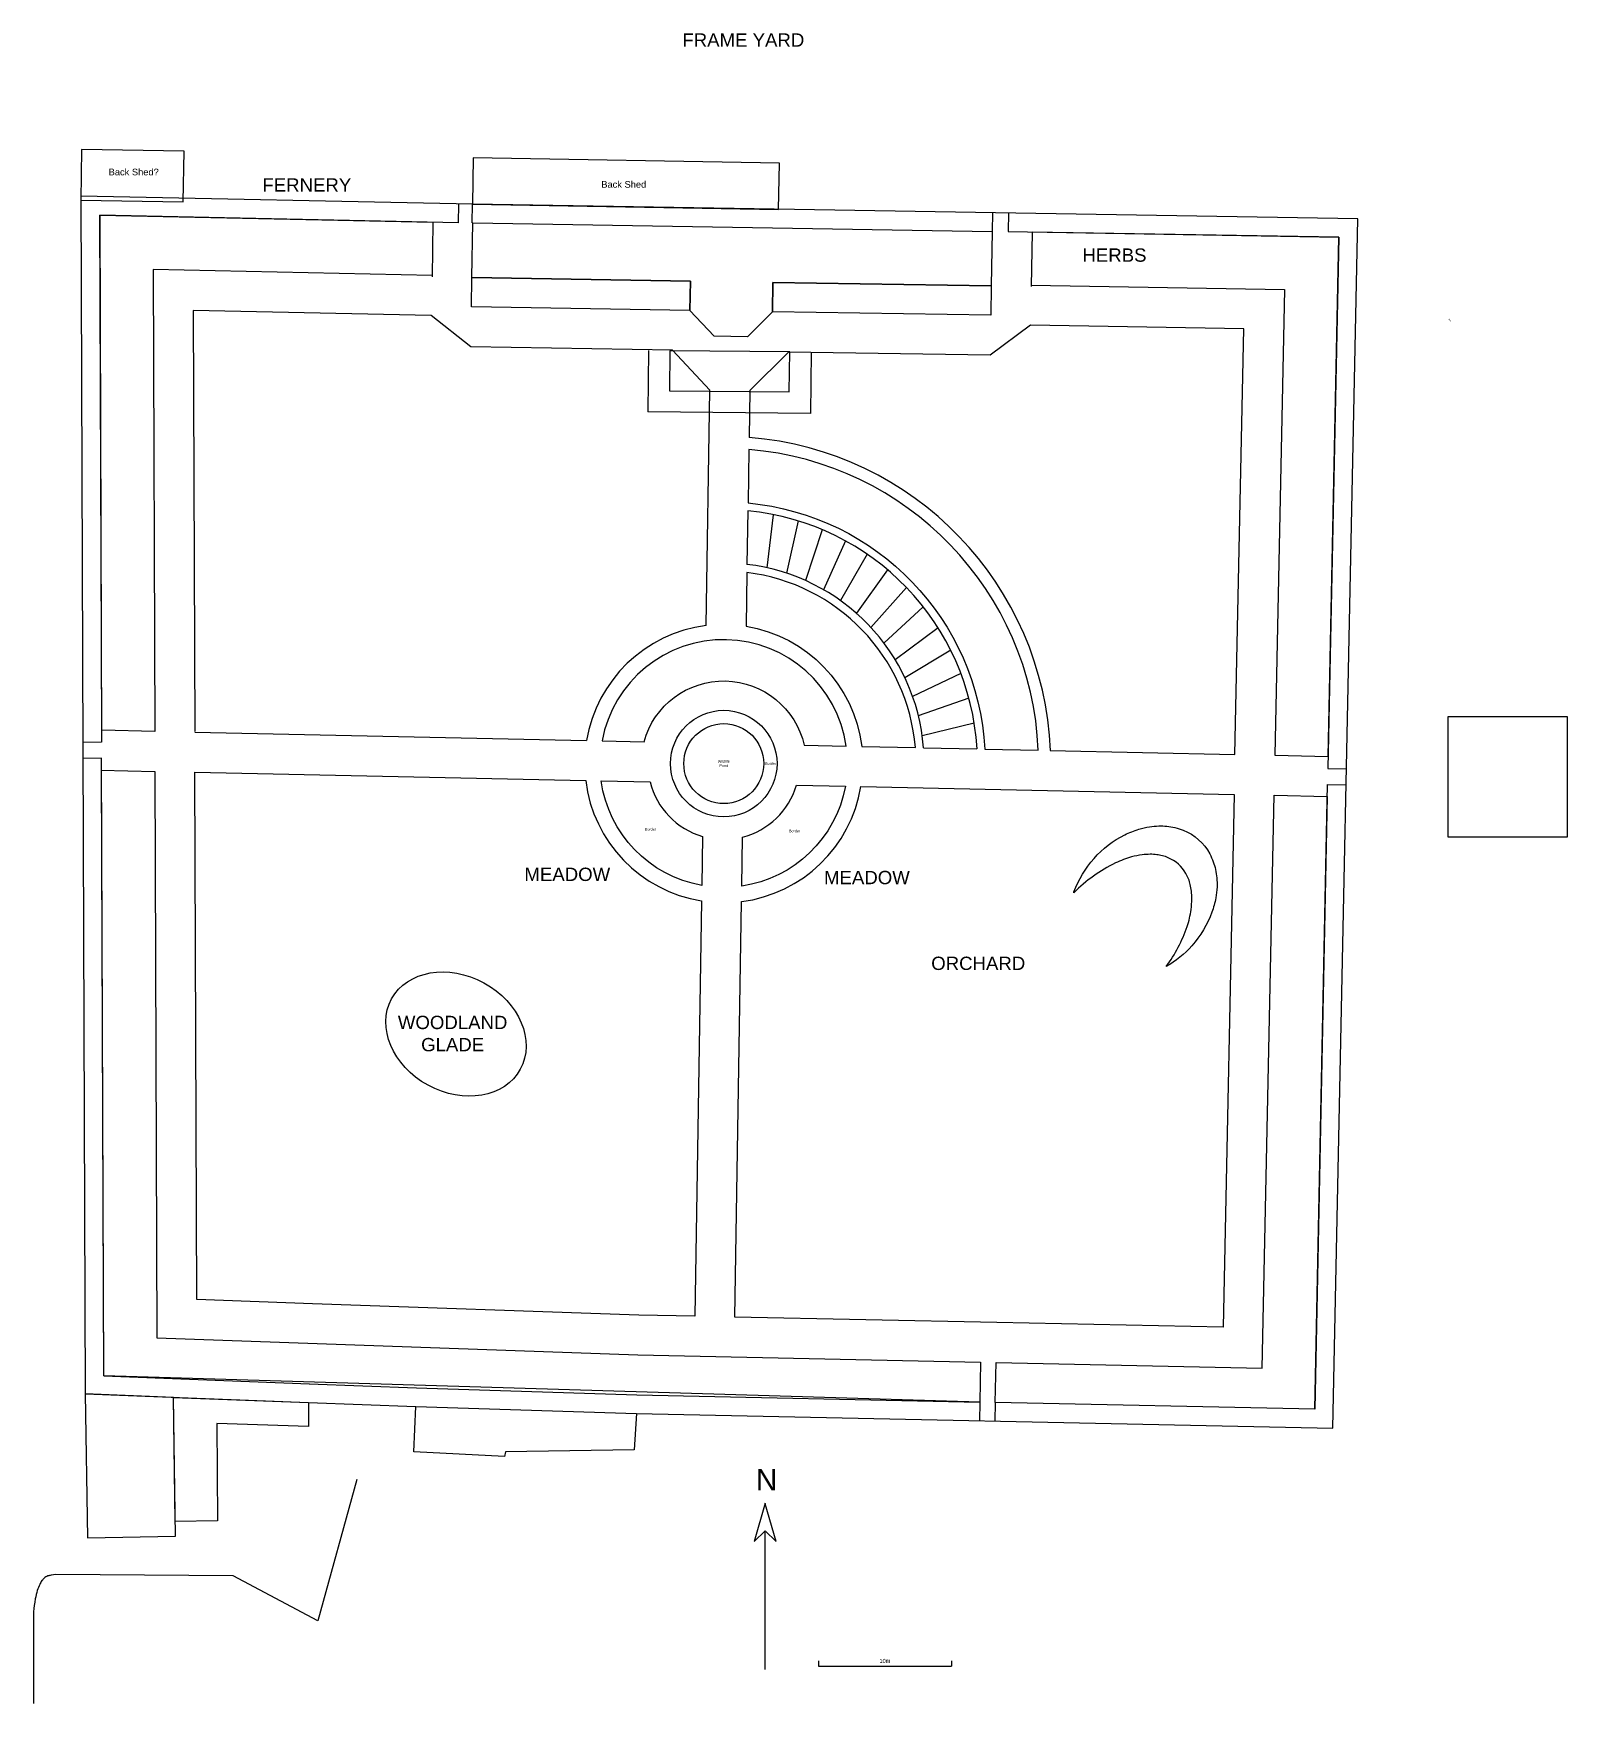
# Model space of a CAD drawing. Header units: metres. Extents: x 65 to 180, y -3 to 123.
import ezdxf

# ---------------------------------------------------------------- set-up
doc = ezdxf.new("R2010")
doc.units = ezdxf.units.M
for name, color, linetype, true_color in [('Areas', 30, 'Continuous', 0xff7f00), ('Buildings', 6, 'Continuous', 0xff00ff), ('Legend', 30, 'Continuous', 0xff7f00), ('Structures', 216, 'Continuous', 0x800080), ('Water', 136, 'Continuous', 0x008080)]:
    doc.layers.add(name, color=color, linetype=linetype, true_color=true_color)
doc.layers.add('Boundary', color=1, linetype='Continuous', lineweight=25, true_color=0xff0000)
doc.layers.get('Structures').off()
doc.styles.add('textstyle102', font='')
doc.styles.add('textstyle103', font='')
doc.styles.add('textstyle106', font='')
doc.styles.add('textstyle114', font='')
doc.styles.add('textstyle115', font='')
doc.styles.add('textstyle116', font='')
doc.styles.add('textstyle117', font='')
doc.styles.add('textstyle118', font='')
doc.styles.add('textstyle119', font='')
doc.styles.add('textstyle16', font='')
doc.styles.add('textstyle17', font='')
doc.styles.add('textstyle42', font='')
doc.styles.add('textstyle49', font='')
doc.styles.add('textstyle53', font='')
doc.styles.add('textstyle57', font='')
doc.styles.add('textstyle58', font='')
doc.styles.get('textstyle102').set_extended_font_data('Arial')
doc.styles.get('textstyle103').set_extended_font_data('Arial')
doc.styles.get('textstyle106').set_extended_font_data('Arial')
doc.styles.get('textstyle114').set_extended_font_data('Arial')
doc.styles.get('textstyle115').set_extended_font_data('Arial')
doc.styles.get('textstyle116').set_extended_font_data('Arial')
doc.styles.get('textstyle117').set_extended_font_data('Arial')
doc.styles.get('textstyle118').set_extended_font_data('Arial')
doc.styles.get('textstyle119').set_extended_font_data('Arial')
doc.styles.get('textstyle16').set_extended_font_data('Arial')
doc.styles.get('textstyle17').set_extended_font_data('Arial')
doc.styles.get('textstyle42').set_extended_font_data('Arial')
doc.styles.get('textstyle49').set_extended_font_data('Arial')
doc.styles.get('textstyle53').set_extended_font_data('Arial')
doc.styles.get('textstyle57').set_extended_font_data('Arial')
doc.styles.get('textstyle58').set_extended_font_data('Arial')

# ---------------------------------------------------------------- blocks, each defined once
blk = doc.blocks.new('Structure - Bench')
at = {"layer": 'Areas', "color": 30, "true_color": 0xff7f00, "insert": (0, 0), "char_height": 0.07, "attachment_point": 5, "style": 'textstyle42'}
blk.add_mtext('Bench', dxfattribs=at)
blk = doc.blocks.new('temp - formal water')
at = {"layer": 'Water', "flags": 128}
blk.add_lwpolyline([(-4.81, -1.49), (4.19, -1.58), (4.22, 1.42), (-4.78, 1.51)], close=True, dxfattribs=at)
blk = doc.blocks.new('Building - new house')
at = {"layer": 'Buildings', "flags": 128}
blk.add_lwpolyline([(-4.74, -4.5), (4.26, -4.5), (4.26, 4.5), (-4.74, 4.5)], close=True, dxfattribs=at)
blk = doc.blocks.new('Legend')
at = {"layer": 'Legend'}
for p, q in [((4, 0.64), (4, 0.24)), ((4, 0.24), (14, 0.24)), ((14, 0.64), (14, 0.24))]:
    blk.add_line(p, q, dxfattribs=at)
for points in [[(0, 10.42), (0.82, 9.6), (0.01, 12.43), (0, 12.48), (-0.82, 9.6), (0, 10.42)], [(0, 0), (0, 10.32)]]:
    blk.add_lwpolyline(points, dxfattribs=at)
at = {"layer": 'Legend', "attachment_point": 2}
for s, insert, char_height, style in [('N', (0.11, 15.04), 1.6, 'textstyle17'), ('10m', (8.99, 0.8), 0.3, 'textstyle16')]:
    blk.add_mtext(s, dxfattribs=dict(at, insert=insert, char_height=char_height, style=style))

msp = doc.modelspace()

# ---------------------------------------------------------------- linework, layer by layer
at = {"layer": 'Areas'}
for p, q in [((94.92, 101.64), (77.05, 102.01)), ((77.05, 102.01), (77.16, 70.42)), ((97.89, 99.28), (94.92, 101.64)), ((113.03, 99.03), (97.89, 99.28)), ((111.25, 99.01), (111.2, 94.41)), ((115.84, 96.04), (113.03, 99.03)), ((123.45, 98.88), (123.4, 94.28)), ((115.56, 78.36), (115.84, 96.04)), ((123.4, 94.28), (111.2, 94.41)), ((118.7, 86.96), (118.63, 82.95)), ((120.6, 86.68), (120.13, 82.69)), ((122.47, 86.21), (121.6, 82.29)), ((124.28, 85.55), (123.02, 81.74)), ((126.02, 84.72), (124.38, 81.05)), ((127.66, 83.71), (125.66, 80.23)), ((129.19, 82.54), (126.85, 79.28)), ((130.6, 81.22), (127.94, 78.21)), ((131.87, 79.77), (128.91, 77.05)), ((132.98, 78.19), (129.77, 75.78)), ((133.93, 76.52), (130.49, 74.44)), ((134.7, 74.75), (131.07, 73.04)), ((135.29, 72.92), (131.5, 71.58)), ((77.16, 70.35), (106.58, 69.72)), ((135.69, 71.03), (131.79, 70.08)), ((131.89, 69.18), (135.9, 69.1))]:
    msp.add_line(p, q, dxfattribs=at)
at = {"layer": 'Areas', "flags": 128}
for points in [[(94.98, 104.64), (74.04, 105.08), (74.16, 70.41), (70.18, 70.5), (70.03, 109.16), (95.05, 108.63), (94.98, 104.53)], [(139.97, 103.9), (159, 103.59), (158.28, 68.62), (162.28, 68.54), (163.08, 107.52), (140.04, 107.9), (139.97, 103.8)], [(141.41, 68.98), (155.28, 68.68), (155.94, 100.64), (139.93, 100.9), (136.89, 98.65), (121.76, 98.89), (118.84, 96), (118.79, 92.47)], [(70.12, 67.5), (74.17, 67.41), (74.32, 24.89), (110.43, 23.61), (136.18, 23.07), (136.12, 20.07), (70.33, 22.04), (70.17, 67.5)]]:
    msp.add_lwpolyline(points, dxfattribs=at)
for points in [[(97.94, 102.28), (97.98, 104.48), (114.38, 104.21), (114.34, 102.01)], [(120.54, 101.91), (120.58, 104.11), (136.97, 103.85), (136.94, 101.65)], [(157.33, 22.63), (158.22, 65.62), (162.21, 65.54), (161.27, 19.55), (137.28, 20.05), (137.34, 23.05)], [(137.34, 23.05)]]:
    msp.add_lwpolyline(points, close=True, dxfattribs=at)
for points in [[(140.51, 69, 0.378937), (118.77, 91.57), (118.71, 87.56, -0.371552), (136.5, 69.08)], [(130.34, 83.59, -0.011232), (130.34, 83.59)], [(131.28, 69.2, 0.35593), (118.62, 82.34), (118.56, 78.31, -0.333516), (127.26, 69.28)], [(107.75, 69.7), (110.9, 69.63, -0.781274), (122.93, 69.37), (126.09, 69.31, 0.849788)], [(106.52, 66.72, 0.333516), (115.22, 57.69), (114.71, 26.52), (110.5, 26.6), (86, 27.44), (77.31, 27.77), (77.17, 67.35)], [(115.3, 62.53), (115.24, 58.85, -0.32356), (107.68, 66.7), (111.36, 66.62, 0.266888)], [(155.22, 65.69), (154.4, 25.69), (137.4, 26.04), (117.71, 26.45), (118.22, 57.64, 0.330725), (127.19, 66.28)], [(122.35, 66.38), (126.03, 66.31, -0.320785), (118.24, 58.8), (118.3, 62.48, 0.264197)], [(143.17, 58.31, -0.002524), (143.19, 58.37, -0.189835), (147.01, 62.66, -0.044172), (148.06, 63.07, -0.036074), (148.86, 63.25, -0.032998), (149.55, 63.32, -0.032443), (150.17, 63.3, -0.03429), (150.77, 63.2, -0.040995), (151.4, 63, -0.175332), (153.38, 61.23, -0.040995), (153.65, 60.63, -0.03429), (153.82, 60.04, -0.032443), (153.91, 59.43, -0.032998), (153.93, 58.74, -0.036074), (153.84, 57.92, -0.044172), (153.54, 56.84, -0.094077), (152.04, 54.33, -0.079619), (150.12, 52.76, 0.070714), (151.69, 55.77, 0.048299), (151.98, 57.04, 0.037842), (152.04, 57.84, 0.03369), (152.01, 58.43, 0.032515), (151.92, 58.92, 0.033926), (151.79, 59.34, 0.040424), (151.59, 59.76, 0.168066), (150.27, 60.93, 0.040424), (149.83, 61.08, 0.033926), (149.4, 61.16, 0.032515), (148.91, 61.19, 0.03369), (148.31, 61.15, 0.037842), (147.52, 60.99, 0.048299), (146.3, 60.54, 0.080277)]]:
    msp.add_lwpolyline(points, format="xyb", close=True, dxfattribs=at)
at = {"layer": 'Areas'}
msp.add_circle((116.89, 68), 4, dxfattribs=at)
for radius, start, end in [(24.55, 2.2837, 85.565), (19.05, 3.2972, 84.5515), (15.05, 4.5016, 83.3471), (10.45, 97.3237, 170.525)]:
    msp.add_arc((116.89, 68), radius, start, end, dxfattribs=at)
msp.add_ellipse((96.78, 47.7), major_axis=(-4.83, 2.64), ratio=0.79526, dxfattribs=at)
at = {"layer": 'Boundary'}
for p, q in [((98.02, 109.98), (68.62, 110.59)), ((68.62, 110.59), (68.93, 20.69)), ((96.97, 108.6), (70.03, 109.16)), ((70.03, 109.16), (70.16, 69.6)), ((96.97, 108.6), (97, 110)), ((164.51, 108.9), (98.02, 109.98)), ((137.06, 109.34), (137.04, 107.94)), ((138.26, 109.33), (138.24, 107.93)), ((98.04, 108.58), (137.04, 107.94)), ((138.24, 107.93), (163.08, 107.52)), ((162.64, 18.12), (164.51, 108.9)), ((163.08, 107.52), (162.26, 67.64)), ((70.16, 69.6), (68.76, 69.59)), ((70.17, 68.4), (68.77, 68.39)), ((70.33, 22.04), (70.17, 68.4)), ((162.26, 67.64), (163.66, 67.61)), ((161.27, 19.55), (162.23, 66.44)), ((162.23, 66.44), (163.63, 66.41)), ((70.33, 22.04), (85.77, 21.44)), ((85.76, 21.44), (93.81, 21.15)), ((68.93, 20.69), (85.71, 20.05)), ((93.81, 21.15), (110.37, 20.61)), ((110.37, 20.61), (136.12, 20.07)), ((136.12, 20.07), (136.09, 18.67)), ((85.71, 20.05), (93.76, 19.75)), ((93.76, 19.75), (110.33, 19.21)), ((110.33, 19.21), (162.64, 18.12)), ((137.28, 20.05), (137.25, 18.65)), ((161.27, 19.55), (137.28, 20.05))]:
    msp.add_line(p, q, dxfattribs=at)
at = {"layer": 'Boundary', "flags": 128}
msp.add_lwpolyline([(97.99, 108.59), (98.02, 109.98)], dxfattribs=at)
msp.add_lwpolyline([(85.71, 20.05), (85.71, 20.05)], close=True, dxfattribs=at)
msp.add_lwpolyline([(89.34, 14.26), (86.41, 3.65), (80.04, 7.02), (66.73, 7.12), (66.37, 7.07, 0.039854), (66.14, 7.02, 0.057359), (65.99, 6.95, 0.053724), (65.84, 6.84, 0.044767), (65.69, 6.67, 0.049651), (65.52, 6.39, 0.034161), (65.34, 5.94, 0.030747), (65.19, 5.3, 0.020476), (65.05, 4.33), (65.05, -2.56)], format="xyb", dxfattribs=at)
at = {"layer": 'Buildings', "flags": 128}
for points in [[(68.61, 110.3), (76.3, 110.17), (76.37, 113.97), (68.67, 114.1)], [(98.01, 109.99), (121.01, 109.59), (121.07, 113.07), (98.08, 113.47)], [(136.97, 103.85), (120.58, 104.11), (120.54, 101.91), (118.66, 100.04), (116.16, 100.08), (114.34, 102.01), (114.38, 104.21), (97.98, 104.48), (98.04, 108.58), (137.04, 107.94)], [(69.12, 9.89), (75.72, 10.01), (75.58, 20.43), (68.93, 20.69)], [(110.17, 16.48), (100.49, 16.33), (100.43, 16), (93.61, 16.33), (93.76, 19.75), (110.33, 19.21)]]:
    msp.add_lwpolyline(points, close=True, dxfattribs=at)
msp.add_lwpolyline([(75.7, 11.11), (75.58, 20.43), (85.71, 20.05), (85.71, 18.25), (78.83, 18.47), (78.87, 11.17), (75.7, 11.11)], dxfattribs=at)
at = {"layer": 'Water'}
msp.add_circle((116.89, 68), 3, dxfattribs=at)

# ---------------------------------------------------------------- block references
at = {"layer": 'Areas', "rotation": 315}
msp.add_blockref('Structure - Bench', (171.41, 101.29), dxfattribs=at)
at = {"layer": 'Boundary'}
msp.add_blockref('temp - formal water', (117.62, 97.48), dxfattribs=at)
at = {"layer": 'Legend'}
msp.add_blockref('Legend', (120, 0), dxfattribs=at)
at = {"layer": 'Structures'}
msp.add_blockref('Building - new house', (176, 67), dxfattribs=at)

# ---------------------------------------------------------------- texts
at = {"layer": 'Areas', "color": 30, "true_color": 0xff7f00, "char_height": 0.2, "attachment_point": 5}
for s, insert, style in [('Wildlife\\PPond', (116.89, 68), 'textstyle49'), ('Border', (120.41, 68), 'textstyle53'), ('Border', (111.38, 63.07), 'textstyle58'), ('Border', (122.21, 62.94), 'textstyle57')]:
    msp.add_mtext(s, dxfattribs=dict(at, insert=insert, style=style))
at = {"layer": 'Buildings', "color": 30, "true_color": 0xff7f00, "char_height": 0.5, "attachment_point": 5}
for s, insert, style in [('Back Shed?', (72.58, 112.4), 'textstyle103'), ('Back Shed', (109.38, 111.47), 'textstyle102')]:
    msp.add_mtext(s, dxfattribs=dict(at, insert=insert, style=style))
at = {"layer": 'Legend', "char_height": 1, "attachment_point": 5}
for s, insert, style in [('FRAME YARD', (118.36, 122.31), 'textstyle114'), ('FERNERY', (85.58, 111.43), 'textstyle106'), ('HERBS', (146.23, 106.16), 'textstyle117'), ('MEADOW', (105.14, 59.68), 'textstyle119'), ('MEADOW', (127.64, 59.44), 'textstyle118'), ('ORCHARD', (136, 53), 'textstyle115'), ('WOODLAND\\PGLADE', (96.53, 47.73), 'textstyle116')]:
    msp.add_mtext(s, dxfattribs=dict(at, insert=insert, style=style))

doc.saveas('drawing.dxf')
